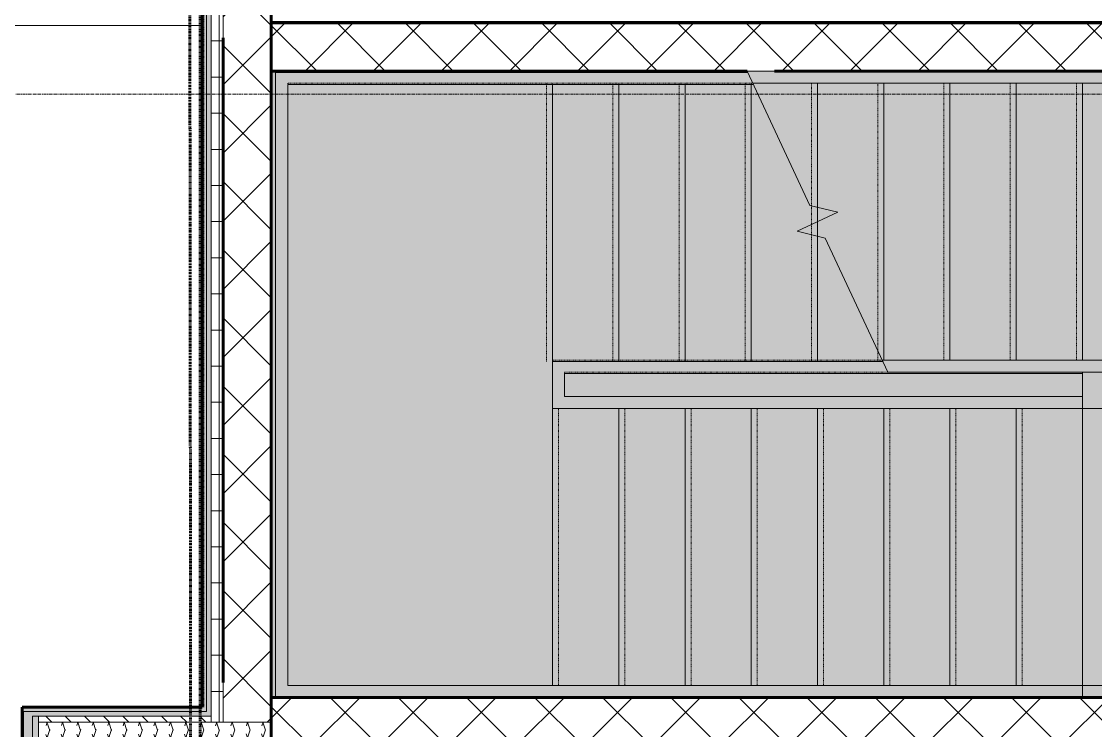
# Model space of a CAD drawing. Header units: inches. Extents: x -4105 to -1989, y 10980 to 12341.
# Drawn here: x -3860.8 to -3682.4, y 11429.5 to 11547.2 of the extents above; entities that cross this region are included whole.
import ezdxf

# ---------------------------------------------------------------- set-up
doc = ezdxf.new("R2010")
doc.units = ezdxf.units.IN
doc.header["$MEASUREMENT"] = 0
for name, pattern in [('Dash 1_16_', [0.125, 0.0625, -0.0625]), ('Double Dash 3_8_', [1, 0.375, -0.125, 0.125, -0.125, 0.125, -0.125]), ('Grid Line 1_2_', [0.875, 0.5, -0.125, 0.125, -0.125]), ('Overhead 1_16_', [0.101562, 0.0625, -0.039062])]:
    doc.linetypes.add(name, pattern=pattern)
for name, color, linetype, lineweight in [('0-1', 7, 'Continuous', 5), ('A-FLOR-1', 250, 'Continuous', 18), ('A-WALL', 113, 'Continuous', 18), ('A-WALL-1', 113, 'Continuous', 5), ('A-WALL-2', 113, 'Continuous', 60), ('A-WALL-3', 254, 'Continuous', 5), ('A-WALL-4', 8, 'Continuous', 5), ('A-WALL-5', 23, 'Continuous', 5), ('A-WALL-8', 10, 'Continuous', 60), ('A-WALL-9', 250, 'Continuous', 18), ('A-WALL-PATT-2', 253, 'Continuous', 9), ('A-WALL-PATT-3', 252, 'Continuous', 9), ('C-PROP-LINE-1', 10, 'Double Dash 3_8_', 60), ('C-PROP-LINE-2', 91, 'Dash 1_16_', 60), ('C-TOPO', 7, 'Continuous', 9), ('S-GRID-1', 1, 'Grid Line 1_2_', 9), ('S-STRS-1', 55, 'Continuous', 9), ('S-STRS-2', 8, 'Continuous', 5), ('S-STRS-3', 7, 'Continuous', 9), ('S-STRS-4', 7, 'Overhead 1_16_', 9), ('S-STRS-MBND-1', 7, 'Overhead 1_16_', 9), ('S-STRS-MBND-2', 7, 'Continuous', 9)]:
    doc.layers.add(name, color=color, linetype=linetype, lineweight=lineweight)
doc.layers.add('0-3', color=210, linetype='Continuous', lineweight=5, transparency=1)
doc.layers.add('A-AREA-PATT-1', color=7, linetype='Continuous', lineweight=9, transparency=1)
pattern_1 = [(0, (0, 0), (0, 3.199), []), (315, (0, 0), (3.19895108, 0), [4.524, -4.524]), (45, (0, 0), (3.19895108, 0), [4.524, -4.524])]
pattern_2 = [(45, (0, 0), (-5.656854, 5.656854), []), (135, (0, 0), (-5.656854, -5.656854), [])]

# ---------------------------------------------------------------- blocks, each defined once
blk = doc.blocks.new('CTR  - Topography_rvt-1-ENLARGED FLOOR PLAN - 2ND FLOOR PLAN - EAST')
at = {"layer": 'C-TOPO'}
for p, q in [((-3858.53, 11546.59), (-3913.45, 11546.59)), ((-3913.45, 11546.59), (-3858.53, 11546.59)), ((-3841.69, 11546.59), (-3858.53, 11546.59)), ((-3858.53, 11546.59), (-3841.69, 11546.59)), ((-3830.82, 11546.59), (-3841.69, 11546.59)), ((-3841.69, 11546.59), (-3830.82, 11546.59))]:
    blk.add_line(p, q, dxfattribs=at)
blk = doc.blocks.new('Family - ___-1878392-ENLARGED FLOOR PLAN - 2ND FLOOR PLAN - EAST')
at = {"layer": 'C-PROP-LINE-1'}
blk.add_line((-3833.41, 12088.69), (-3832.32, 11044.25), dxfattribs=at)
blk = doc.blocks.new('CTR - 1st Phase - Shell_rvt-1-ENLARGED FLOOR PLAN - 2ND FLOOR PLAN - EAST')
at = {"layer": 'A-AREA-PATT-1'}
blk.add_hatch(color=256, dxfattribs=at).paths.add_polyline_path([(-3860.72, 11394.24), (-3860.72, 11431.26), (-3860.91, 11431.26), (-3860.91, 11394.24)], flags=0)
at = {"layer": 'A-WALL-3'}
h = blk.add_hatch(color=256, dxfattribs=at)
h.paths.add_polyline_path([(-3860.47, 11049.01), (-3860.47, 11087.98), (-3860.72, 11087.98), (-3860.72, 11049.01)], flags=0)
h.paths.add_polyline_path([(-3860.72, 11097.98), (-3860.47, 11097.98), (-3860.47, 11164.59), (-3860.72, 11164.59), (-3860.72, 11119.25)], flags=0)
h.paths.add_polyline_path([(-3860.47, 11202.61), (-3860.47, 11202.99), (-3860.72, 11202.98), (-3860.72, 11202.61)], flags=0)
h.paths.add_polyline_path([(-3860.47, 11241.01), (-3860.47, 11279.79), (-3860.72, 11279.79), (-3860.72, 11241.01)], flags=0)
h.paths.add_polyline_path([(-3860.72, 11317.81), (-3860.47, 11317.81), (-3860.47, 11346.4), (-3860.72, 11346.4), (-3860.72, 11319.54)], flags=0)
h.paths.add_polyline_path([(-3860.47, 11394.24), (-3860.47, 11432.64), (-3860.72, 11432.64), (-3860.72, 11394.24)], flags=0)
h.paths.add_polyline_path([(-3860.72, 11549.34), (-3860.47, 11549.34), (-3860.47, 11586.99), (-3860.72, 11586.99), (-3860.72, 11550.09)], flags=0)
h.paths.add_polyline_path([(-3860.47, 11625.01), (-3860.47, 11625.39), (-3860.72, 11625.39), (-3860.72, 11625.01)], flags=0)
h.paths.add_polyline_path([(-3860.47, 11663.41), (-3860.47, 11663.98), (-3860.72, 11663.98), (-3860.72, 11663.41)], flags=0)
h.paths.add_polyline_path([(-3860.72, 11673.98), (-3860.47, 11673.98), (-3860.47, 11702.38), (-3860.72, 11702.38), (-3860.72, 11681.76)], flags=0)
h.paths.add_polyline_path([(-3860.72, 11740.4), (-3860.47, 11740.4), (-3860.47, 11778.99), (-3860.72, 11778.99), (-3860.72, 11756.77)], flags=0)
h.paths.add_polyline_path([(-3860.72, 11817.01), (-3860.47, 11817.01), (-3860.47, 11894.19), (-3860.72, 11894.19), (-3860.72, 11830.99)], flags=0)
h.paths.add_polyline_path([(-3860.47, 11932.21), (-3860.47, 12009.58), (-3860.72, 12009.58), (-3860.72, 11932.21)], flags=0)
h.paths.add_polyline_path([(-3860.47, 12047.6), (-3860.47, 12047.98), (-3860.72, 12047.98), (-3860.72, 12047.6)], flags=0)
h.paths.add_polyline_path([(-3860.72, 12086), (-3860.47, 12086), (-3860.47, 12118.34), (-3860.72, 12118.34), (-3860.72, 12094.27)], flags=0)
at = {"layer": 'A-WALL-4'}
h = blk.add_hatch(color=256, dxfattribs=at)
h.paths.add_polyline_path([(-3859.72, 11049.01), (-3858.97, 11049.01), (-3858.97, 11087.98), (-3860.47, 11087.98), (-3860.47, 11049.01)], flags=0)
h.paths.add_polyline_path([(-3858.97, 11097.98), (-3858.97, 11164.59), (-3860.47, 11164.59), (-3860.47, 11097.98)], flags=0)
h.paths.add_polyline_path([(-3858.97, 11202.61), (-3858.97, 11202.99), (-3860.47, 11202.99), (-3860.47, 11202.61), (-3859.72, 11202.61)], flags=0)
h.paths.add_polyline_path([(-3859.72, 11241.01), (-3858.97, 11241.01), (-3858.97, 11279.79), (-3860.47, 11279.79), (-3860.47, 11241.01)], flags=0)
h.paths.add_polyline_path([(-3859.72, 11317.81), (-3858.97, 11317.81), (-3858.97, 11346.4), (-3860.47, 11346.4), (-3860.47, 11317.81)], flags=0)
h.paths.add_polyline_path([(-3860.47, 11394.24), (-3858.97, 11394.24), (-3858.97, 11431.89), (-3860.47, 11431.89), (-3860.47, 11419.26)], flags=0)
h.paths.add_polyline_path([(-3858.97, 11550.09), (-3858.97, 11586.99), (-3860.47, 11586.99), (-3860.47, 11550.09)], flags=0)
h.paths.add_polyline_path([(-3858.97, 11625.01), (-3858.97, 11625.39), (-3860.47, 11625.39), (-3860.47, 11625.01), (-3859.72, 11625.01)], flags=0)
h.paths.add_polyline_path([(-3859.72, 11663.41), (-3858.97, 11663.41), (-3858.97, 11663.98), (-3860.47, 11663.98), (-3860.47, 11663.41)], flags=0)
h.paths.add_polyline_path([(-3860.47, 11673.98), (-3858.97, 11673.98), (-3858.97, 11702.38), (-3860.47, 11702.38), (-3860.47, 11681.76)], flags=0)
h.paths.add_polyline_path([(-3860.47, 11740.4), (-3858.97, 11740.4), (-3858.97, 11778.99), (-3860.47, 11778.99), (-3860.47, 11756.77)], flags=0)
h.paths.add_polyline_path([(-3860.47, 11817.01), (-3858.97, 11817.01), (-3858.97, 11894.19), (-3860.47, 11894.19), (-3860.47, 11831.77)], flags=0)
h.paths.add_polyline_path([(-3859.72, 11932.21), (-3858.97, 11932.21), (-3858.97, 12009.58), (-3860.47, 12009.58), (-3860.47, 11932.21), (-3860, 11932.21)], flags=0)
h.paths.add_polyline_path([(-3858.97, 12047.6), (-3858.97, 12047.98), (-3860.47, 12047.98), (-3860.47, 12047.6), (-3859.72, 12047.6)], flags=0)
h.paths.add_polyline_path([(-3859.72, 12086), (-3858.97, 12086), (-3858.97, 12116.84), (-3860.47, 12116.84), (-3860.47, 12086)], flags=0)
for points in [[(-3829.69, 11432.64), (-3829.32, 11432.64), (-3829.32, 11549.34), (-3830.07, 11549.34), (-3830.07, 11432.64), (-3829.87, 11432.64)], [(-3829.32, 11431.89), (-3829.32, 11432.64), (-3860.47, 11432.64), (-3860.47, 11431.89), (-3830.07, 11431.89)]]:
    blk.add_hatch(color=256, dxfattribs=at).paths.add_polyline_path(points, flags=0)
at = {"layer": 'A-WALL-5'}
for points in [[(-3830.07, 11433.39), (-3830.07, 11548.59), (-3830.82, 11548.59), (-3830.82, 11433.39)], [(-3860.72, 11432.64), (-3830.07, 11432.64), (-3830.07, 11433.39), (-3860.72, 11433.39), (-3860.72, 11432.76)]]:
    blk.add_hatch(color=256, dxfattribs=at).paths.add_polyline_path(points, flags=0)
at = {"layer": 'A-WALL-PATT-2'}
h = blk.add_hatch(dxfattribs=at)
h.set_pattern_fill('FP_3', color=256, style=0, pattern_type=2)
h.set_pattern_definition(pattern_1)
h.paths.add_polyline_path([(-3857.97, 11049.01), (-3857.97, 11164.59), (-3858.97, 11164.59), (-3858.97, 11049.01)], flags=0)
h.paths.add_polyline_path([(-3858.97, 11202.61), (-3857.97, 11202.61), (-3857.97, 11202.99), (-3858.97, 11202.99)], flags=0)
h.paths.add_polyline_path([(-3858.97, 11241.01), (-3857.97, 11241.01), (-3857.97, 11279.79), (-3858.97, 11279.79), (-3858.97, 11269.26)], flags=0)
h.paths.add_polyline_path([(-3857.97, 11317.81), (-3857.97, 11356.21), (-3858.97, 11356.21), (-3858.97, 11317.81)], flags=0)
h.paths.add_polyline_path([(-3857.97, 11394.24), (-3857.97, 11431.89), (-3858.97, 11431.86), (-3858.97, 11394.24)], flags=0)
h.paths.add_polyline_path([(-3857.97, 11550.09), (-3857.97, 11586.99), (-3858.97, 11586.99), (-3858.97, 11550.09), (-3858.53, 11550.09)], flags=0)
h.paths.add_polyline_path([(-3858.97, 11625.01), (-3857.97, 11625.01), (-3857.97, 11625.39), (-3858.97, 11625.39)], flags=0)
h.paths.add_polyline_path([(-3857.97, 11663.41), (-3857.97, 11702.38), (-3858.97, 11702.38), (-3858.97, 11663.41)], flags=0)
h.paths.add_polyline_path([(-3857.97, 11740.4), (-3857.97, 11778.99), (-3858.97, 11778.99), (-3858.97, 11740.4)], flags=0)
h.paths.add_polyline_path([(-3857.97, 11817.01), (-3857.97, 11894.19), (-3858.97, 11894.19), (-3858.97, 11817.01)], flags=0)
h.paths.add_polyline_path([(-3857.97, 11932.21), (-3857.97, 12009.58), (-3858.97, 12009.58), (-3858.97, 11932.21)], flags=0)
h.paths.add_polyline_path([(-3857.97, 12047.6), (-3857.97, 12047.98), (-3858.97, 12047.98), (-3858.97, 12047.6)], flags=0)
h.paths.add_polyline_path([(-3858.97, 12086), (-3857.97, 12086), (-3857.97, 12115.84), (-3858.97, 12115.84), (-3858.97, 12094.27)], flags=0)
h = blk.add_hatch(dxfattribs=at)
h.set_pattern_fill('FP_25', color=256, style=0, pattern_type=2)
h.set_pattern_definition([(0, (0, 0), (0, 6), []), (90, (0, 0), (-6, 4e-16), [])])
h.paths.add_polyline_path([(-3827.97, 11430.89), (-3827.32, 11430.89), (-3827.32, 11551.09), (-3829.32, 11551.09), (-3829.32, 11430.89)], flags=0)
h = blk.add_hatch(dxfattribs=at)
h.set_pattern_fill('FP_3', color=256, style=0, pattern_type=2)
h.set_pattern_definition(pattern_1)
h.paths.add_polyline_path([(-3855.41, 11430.89), (-3829.32, 11430.89), (-3829.32, 11431.89), (-3857.97, 11431.89), (-3857.97, 11430.89)], flags=0)
h = blk.add_hatch(dxfattribs=at)
h.set_pattern_fill('FP_4', color=256, style=0, pattern_type=2)
h.set_pattern_definition([(161.57, (0.32, 0.32), (-2.560496185, -0.000537386), [0, -18.214, 2.022, 0]), (18.43, (-0.32, 0.32), (-2.560496185, 0.000537386), [0, -18.214, 2.022, 0]), (108.43, (0.32, 0.32), (1.27922091, -6.400876726), [6.07, -14.166]), (71.57, (-0.32, 0.32), (1.27922091, 6.400876726), [6.07, -14.166])])
h.paths.add_polyline_path([(-3824.87, 11425.39), (-3819.32, 11425.39), (-3819.32, 11430.89), (-3857.97, 11430.89), (-3857.97, 11425.39), (-3825.29, 11425.39)], flags=0)
at = {"layer": 'A-WALL-PATT-3'}
h = blk.add_hatch(dxfattribs=at)
h.set_pattern_fill('FP_28', color=256, style=0, pattern_type=2)
h.set_pattern_definition(pattern_2)
h.paths.add_polyline_path([(-3825.32, 11430.89), (-3819.32, 11430.89), (-3819.32, 11550.74), (-3819.91, 11550.74), (-3819.91, 11551.09), (-3827.32, 11551.09), (-3827.32, 11430.89), (-3826.6, 11430.89)], flags=0)
at = {"layer": 'A-WALL-8'}
for p, q in [((-3830.82, 11548.59), (-3830.82, 11433.39)), ((-3819.32, 11433.39), (-3819.32, 11548.59)), ((-3827.32, 11437.47), (-3827.32, 11544.5)), ((-3827.32, 11544.5), (-3827.32, 11543.75)), ((-3827.32, 11543.75), (-3827.32, 11543)), ((-3827.32, 11543), (-3827.32, 11438.97)), ((-3827.32, 11438.97), (-3827.32, 11438.22)), ((-3827.32, 11438.22), (-3827.32, 11437.47)), ((-3830.82, 11433.39), (-3860.72, 11433.39)), ((-3860.72, 11433.39), (-3860.72, 11432.64)), ((-3860.72, 11432.64), (-3860.72, 11424.76)), ((-3819.32, 11430.89), (-3819.32, 11433.39)), ((-3819.32, 11424.76), (-3819.32, 11430.89))]:
    blk.add_line(p, q, dxfattribs=at)
at = {"layer": 'A-WALL-9'}
for p, q in [((-3830.07, 11548.59), (-3830.07, 11433.39)), ((-3829.32, 11548.59), (-3829.32, 11433.39)), ((-3827.32, 11544.5), (-3827.32, 11548.59)), ((-3827.32, 11548.59), (-3827.32, 11544.5)), ((-3827.32, 11433.39), (-3827.32, 11437.47)), ((-3827.32, 11437.47), (-3827.32, 11433.39)), ((-3860.72, 11432.64), (-3860.47, 11432.64)), ((-3860.47, 11432.64), (-3860.72, 11432.64)), ((-3860.47, 11431.89), (-3860.47, 11432.64)), ((-3830.07, 11432.64), (-3860.47, 11432.64)), ((-3860.47, 11424.76), (-3860.47, 11431.89)), ((-3858.97, 11424.76), (-3858.97, 11431.89)), ((-3858.97, 11431.89), (-3857.97, 11431.89)), ((-3857.97, 11431.89), (-3858.97, 11431.89)), ((-3857.97, 11430.89), (-3857.97, 11431.89)), ((-3829.32, 11431.89), (-3857.97, 11431.89)), ((-3830.07, 11433.39), (-3830.07, 11432.64)), ((-3829.32, 11433.39), (-3829.32, 11432.64)), ((-3829.32, 11432.64), (-3829.32, 11431.89)), ((-3829.32, 11431.89), (-3829.32, 11430.89)), ((-3827.32, 11433.39), (-3827.32, 11432.64)), ((-3827.32, 11433.39), (-3827.32, 11432.64)), ((-3827.32, 11432.64), (-3827.32, 11431.89)), ((-3827.32, 11432.64), (-3827.32, 11431.89)), ((-3827.32, 11431.89), (-3827.32, 11430.89)), ((-3827.32, 11431.89), (-3827.32, 11430.89)), ((-3857.97, 11425.39), (-3857.97, 11430.89)), ((-3829.32, 11430.89), (-3857.97, 11430.89)), ((-3827.32, 11430.89), (-3829.32, 11430.89)), ((-3827.32, 11430.89), (-3829.32, 11430.89)), ((-3819.32, 11430.89), (-3827.32, 11430.89)), ((-3819.32, 11430.89), (-3827.32, 11430.89))]:
    blk.add_line(p, q, dxfattribs=at)
at = {"layer": 'S-GRID-1'}
blk.add_line((-1989.4, 11535.19), (-4072.56, 11535.19), dxfattribs=at)
at = {"layer": '0-3'}
blk.add_blockref('Family - ___-1878392-ENLARGED FLOOR PLAN - 2ND FLOOR PLAN - EAST', (0, 0), dxfattribs=at)
blk = doc.blocks.new('CTR - 1st Phase -Stairs _ Elevators_rvt-1-ENLARGED FLOOR PLAN - 2ND FLOOR PLAN - EAST')
at = {"layer": 'A-WALL-PATT-3'}
h = blk.add_hatch(dxfattribs=at)
h.set_pattern_fill('FP_28', color=256, style=0, pattern_type=2)
h.set_pattern_definition(pattern_2)
h.paths.add_polyline_path([(-3735.73, 11538.99), (-3595.32, 11538.99), (-3595.32, 11546.99), (-3819.32, 11546.99), (-3819.32, 11538.99), (-3740.26, 11538.99)], flags=0)
h = blk.add_hatch(dxfattribs=at)
h.set_pattern_fill('FP_28', color=256, style=0, pattern_type=2)
h.set_pattern_definition(pattern_2)
h.paths.add_polyline_path([(-3819.32, 11426.99), (-3647, 11426.99), (-3647, 11434.99), (-3819.32, 11434.99), (-3819.32, 11434.14)], flags=0)
h.paths.add_polyline_path([(-3595.32, 11426.99), (-3595.32, 11434.99), (-3607, 11434.99), (-3607, 11426.99), (-3605.71, 11426.99)], flags=0)
at = {"layer": 'S-STRS-1'}
blk.add_hatch(color=256, dxfattribs=at).paths.add_polyline_path([(-3673.6, 11536.99), (-3673.6, 11538.99), (-3740.26, 11538.99), (-3739.32, 11536.99), (-3684.6, 11536.99)], flags=0)
h = blk.add_hatch(color=256, dxfattribs=at)
h.paths.add_polyline_path([(-3781.29, 11434.99), (-3684.6, 11434.99), (-3684.6, 11436.99), (-3781.29, 11436.99)], flags=0)
h.paths.add_polyline_path([(-3673.6, 11434.99), (-3673.6, 11436.99), (-3677.93, 11436.99), (-3677.93, 11434.99)], flags=0)
at = {"layer": 'S-STRS-2'}
for points in [[(-3818.6, 11434.99), (-3816.6, 11436.99), (-3816.6, 11536.79), (-3818.6, 11538.79), (-3818.6, 11436.99)], [(-3774.91, 11536.79), (-3774.91, 11538.79), (-3818.6, 11538.79), (-3816.6, 11536.79), (-3794.34, 11536.79)], [(-3739.23, 11536.79), (-3740.16, 11538.79), (-3774.91, 11538.79), (-3774.91, 11536.79), (-3739.32, 11536.79)], [(-3717.6, 11490.99), (-3717.6, 11536.99), (-3728.6, 11536.99), (-3728.6, 11516.4), (-3725.2, 11515.57), (-3728.6, 11513.99), (-3728.6, 11511.58), (-3727.33, 11511.27), (-3717.87, 11490.99)], [(-3706.6, 11490.99), (-3706.6, 11536.99), (-3717.6, 11536.99), (-3717.6, 11490.99)], [(-3706.6, 11490.99), (-3695.6, 11490.99), (-3695.6, 11536.99), (-3706.6, 11536.99), (-3706.6, 11494.26)], [(-3684.6, 11490.99), (-3684.6, 11536.99), (-3695.6, 11536.99), (-3695.6, 11490.99)], [(-3684.6, 11490.99), (-3673.6, 11490.99), (-3673.6, 11536.99), (-3684.6, 11536.99), (-3684.6, 11494.26)], [(-3772.6, 11436.99), (-3772.6, 11536.79), (-3816.6, 11536.79), (-3816.6, 11436.99), (-3780.43, 11436.99)], [(-3770.6, 11490.79), (-3761.6, 11490.79), (-3761.6, 11536.79), (-3772.6, 11536.79), (-3772.6, 11490.79)], [(-3761.6, 11490.79), (-3750.6, 11490.79), (-3750.6, 11536.79), (-3761.6, 11536.79), (-3761.6, 11494.26)], [(-3739.6, 11490.79), (-3739.6, 11536.79), (-3750.6, 11536.79), (-3750.6, 11490.79)], [(-3739.6, 11490.79), (-3728.6, 11490.79), (-3728.6, 11511.58), (-3732, 11512.4), (-3728.6, 11513.99), (-3728.6, 11516.4), (-3729.87, 11516.71), (-3739.23, 11536.79), (-3739.6, 11536.79), (-3739.6, 11494.26)], [(-3772.6, 11484.99), (-3770.6, 11484.99), (-3770.6, 11490.79), (-3772.6, 11490.79)], [(-3717.87, 11488.79), (-3684.6, 11488.79), (-3684.6, 11488.99), (-3716.94, 11488.99), (-3717.78, 11490.79), (-3770.6, 11490.79), (-3770.6, 11488.79), (-3725.2, 11488.79)], [(-3673.99, 11488.99), (-3673.6, 11488.99), (-3673.6, 11490.99), (-3717.87, 11490.99), (-3716.94, 11488.99), (-3676.86, 11488.99)], [(-3772.6, 11436.99), (-3761.6, 11436.99), (-3761.6, 11482.99), (-3772.6, 11482.99), (-3772.6, 11456.76)], [(-3750.6, 11436.99), (-3750.6, 11482.99), (-3761.6, 11482.99), (-3761.6, 11436.99)], [(-3739.6, 11436.99), (-3739.6, 11482.99), (-3750.6, 11482.99), (-3750.6, 11436.99)], [(-3728.6, 11436.99), (-3728.6, 11482.99), (-3739.6, 11482.99), (-3739.6, 11436.99)], [(-3717.6, 11436.99), (-3717.6, 11482.99), (-3728.6, 11482.99), (-3728.6, 11436.99)], [(-3717.6, 11436.99), (-3706.6, 11436.99), (-3706.6, 11482.99), (-3717.6, 11482.99), (-3717.6, 11456.76)], [(-3702.74, 11436.99), (-3695.6, 11436.99), (-3695.6, 11482.99), (-3706.6, 11482.99), (-3706.6, 11436.99)], [(-3684.6, 11436.99), (-3684.6, 11482.99), (-3695.6, 11482.99), (-3695.6, 11436.99)], [(-3781.29, 11434.99), (-3781.29, 11436.99), (-3816.6, 11436.99), (-3818.6, 11434.99), (-3794.34, 11434.99)]]:
    blk.add_hatch(color=256, dxfattribs=at).paths.add_polyline_path(points, flags=0)
h = blk.add_hatch(color=256, dxfattribs=at)
h.paths.add_polyline_path([(-3728.6, 11511.58), (-3728.6, 11513.99), (-3732, 11512.4)], flags=0)
h.paths.add_polyline_path([(-3728.6, 11516.4), (-3728.6, 11536.99), (-3739.32, 11536.99), (-3729.87, 11516.71)], flags=0)
h = blk.add_hatch(color=256, dxfattribs=at)
h.paths.add_polyline_path([(-3717.78, 11490.79), (-3727.33, 11511.27), (-3728.6, 11511.58), (-3728.6, 11490.79), (-3717.87, 11490.79)], flags=0)
h.paths.add_polyline_path([(-3728.6, 11513.99), (-3725.2, 11515.57), (-3728.6, 11516.4), (-3728.6, 11515.57)], flags=0)
h = blk.add_hatch(color=256, dxfattribs=at)
h.paths.add_polyline_path([(-3715.13, 11482.99), (-3684.6, 11482.99), (-3684.6, 11484.99), (-3772.6, 11484.99), (-3772.6, 11482.99), (-3717.6, 11482.99)], flags=0)
h.paths.add_polyline_path([(-3673.6, 11482.99), (-3673.6, 11484.99), (-3677.93, 11484.99), (-3677.93, 11482.99), (-3675.17, 11482.99)], flags=0)
at = {"layer": 'A-FLOR-1'}
blk.add_line((-3684.6, 11488.99), (-3684.6, 11434.99), dxfattribs=at)
at = {"layer": 'A-WALL-8'}
for p, q in [((-3595.32, 11546.99), (-3819.32, 11546.99)), ((-3819.32, 11546.99), (-3819.32, 11538.99)), ((-3819.32, 11538.99), (-3740.26, 11538.99)), ((-3735.73, 11538.99), (-3595.32, 11538.99)), ((-3647, 11434.99), (-3819.32, 11434.99)), ((-3819.32, 11434.99), (-3819.32, 11426.99))]:
    blk.add_line(p, q, dxfattribs=at)
at = {"layer": 'S-STRS-3'}
for p, q in [((-3818.6, 11538.79), (-3818.6, 11434.99)), ((-3774.91, 11538.79), (-3818.6, 11538.79)), ((-3740.16, 11538.79), (-3774.91, 11538.79)), ((-3735.73, 11538.99), (-3740.26, 11538.99)), ((-3728.6, 11536.99), (-3739.32, 11536.99)), ((-3717.6, 11536.99), (-3728.6, 11536.99)), ((-3728.6, 11516.4), (-3728.6, 11536.99)), ((-3706.6, 11536.99), (-3717.6, 11536.99)), ((-3717.6, 11490.99), (-3717.6, 11536.99)), ((-3695.6, 11536.99), (-3706.6, 11536.99)), ((-3706.6, 11490.99), (-3706.6, 11536.99)), ((-3684.6, 11536.99), (-3695.6, 11536.99)), ((-3695.6, 11490.99), (-3695.6, 11536.99)), ((-3673.6, 11536.99), (-3684.6, 11536.99)), ((-3684.6, 11490.99), (-3684.6, 11536.99)), ((-3816.6, 11536.79), (-3816.6, 11436.99)), ((-3774.91, 11536.79), (-3816.6, 11536.79)), ((-3772.6, 11536.79), (-3774.91, 11536.79)), ((-3761.6, 11536.79), (-3772.6, 11536.79)), ((-3772.6, 11490.79), (-3772.6, 11536.79)), ((-3750.6, 11536.79), (-3761.6, 11536.79)), ((-3761.6, 11490.79), (-3761.6, 11536.79)), ((-3739.6, 11536.79), (-3750.6, 11536.79)), ((-3750.6, 11490.79), (-3750.6, 11536.79)), ((-3739.23, 11536.79), (-3739.6, 11536.79)), ((-3739.6, 11490.79), (-3739.6, 11536.79)), ((-3728.6, 11513.99), (-3728.6, 11516.4)), ((-3728.6, 11511.58), (-3728.6, 11513.99)), ((-3728.6, 11490.79), (-3728.6, 11511.58)), ((-3770.6, 11490.79), (-3772.6, 11490.79)), ((-3772.6, 11484.99), (-3772.6, 11490.79)), ((-3761.6, 11490.79), (-3770.6, 11490.79)), ((-3750.6, 11490.79), (-3761.6, 11490.79)), ((-3739.6, 11490.79), (-3750.6, 11490.79)), ((-3728.6, 11490.79), (-3739.6, 11490.79)), ((-3717.78, 11490.79), (-3728.6, 11490.79)), ((-3717.6, 11490.99), (-3717.87, 11490.99)), ((-3706.6, 11490.99), (-3717.6, 11490.99)), ((-3695.6, 11490.99), (-3706.6, 11490.99)), ((-3684.6, 11490.99), (-3695.6, 11490.99)), ((-3673.6, 11490.99), (-3684.6, 11490.99)), ((-3770.6, 11484.99), (-3770.6, 11488.79)), ((-3684.6, 11488.79), (-3770.6, 11488.79)), ((-3673.6, 11488.99), (-3716.94, 11488.99)), ((-3772.6, 11484.99), (-3772.6, 11482.99)), ((-3770.6, 11484.99), (-3684.6, 11484.99)), ((-3772.6, 11482.99), (-3761.6, 11482.99)), ((-3772.6, 11482.99), (-3772.6, 11436.99)), ((-3761.6, 11482.99), (-3750.6, 11482.99)), ((-3761.6, 11482.99), (-3761.6, 11436.99)), ((-3750.6, 11482.99), (-3739.6, 11482.99)), ((-3750.6, 11482.99), (-3750.6, 11436.99)), ((-3739.6, 11482.99), (-3728.6, 11482.99)), ((-3739.6, 11482.99), (-3739.6, 11436.99)), ((-3728.6, 11482.99), (-3717.6, 11482.99)), ((-3728.6, 11482.99), (-3728.6, 11436.99)), ((-3717.6, 11482.99), (-3706.6, 11482.99)), ((-3717.6, 11482.99), (-3717.6, 11436.99)), ((-3706.6, 11482.99), (-3695.6, 11482.99)), ((-3706.6, 11482.99), (-3706.6, 11436.99)), ((-3695.6, 11482.99), (-3684.6, 11482.99)), ((-3695.6, 11482.99), (-3695.6, 11436.99)), ((-3684.6, 11482.99), (-3673.6, 11482.99)), ((-3816.6, 11436.99), (-3781.29, 11436.99)), ((-3781.29, 11436.99), (-3772.6, 11436.99)), ((-3772.6, 11436.99), (-3761.6, 11436.99)), ((-3761.6, 11436.99), (-3750.6, 11436.99)), ((-3750.6, 11436.99), (-3739.6, 11436.99)), ((-3739.6, 11436.99), (-3728.6, 11436.99)), ((-3728.6, 11436.99), (-3717.6, 11436.99)), ((-3717.6, 11436.99), (-3706.6, 11436.99)), ((-3706.6, 11436.99), (-3695.6, 11436.99)), ((-3695.6, 11436.99), (-3684.6, 11436.99)), ((-3684.6, 11436.99), (-3673.6, 11436.99))]:
    blk.add_line(p, q, dxfattribs=at)
at = {"layer": 'S-STRS-4'}
for p, q in [((-3729.6, 11516.64), (-3729.6, 11536.99)), ((-3718.6, 11492.54), (-3718.6, 11536.99)), ((-3707.6, 11490.99), (-3707.6, 11536.99)), ((-3696.6, 11490.99), (-3696.6, 11536.99)), ((-3685.6, 11490.99), (-3685.6, 11536.99)), ((-3773.6, 11490.79), (-3773.6, 11536.79)), ((-3762.6, 11490.79), (-3762.6, 11536.79)), ((-3751.6, 11490.79), (-3751.6, 11536.79)), ((-3740.6, 11490.79), (-3740.6, 11536.79)), ((-3729.6, 11513.52), (-3729.6, 11516.64)), ((-3729.6, 11511.82), (-3729.6, 11513.52)), ((-3729.6, 11490.79), (-3729.6, 11511.82)), ((-3718.6, 11490.79), (-3718.6, 11492.54)), ((-3771.6, 11482.99), (-3771.6, 11436.99)), ((-3760.6, 11482.99), (-3760.6, 11436.99)), ((-3749.6, 11482.99), (-3749.6, 11436.99)), ((-3738.6, 11482.99), (-3738.6, 11436.99)), ((-3727.6, 11482.99), (-3727.6, 11436.99)), ((-3716.6, 11482.99), (-3716.6, 11436.99)), ((-3705.6, 11482.99), (-3705.6, 11436.99)), ((-3694.6, 11482.99), (-3694.6, 11436.99))]:
    blk.add_line(p, q, dxfattribs=at)
at = {"layer": 'S-STRS-MBND-1'}
for p, q in [((-3818.6, 11538.99), (-3818.6, 11434.99)), ((-3775.01, 11538.99), (-3818.6, 11538.99)), ((-3740.26, 11538.99), (-3775.01, 11538.99)), ((-3816.6, 11536.99), (-3816.6, 11436.99)), ((-3775.01, 11536.99), (-3816.6, 11536.99)), ((-3739.32, 11536.99), (-3775.01, 11536.99)), ((-3773.6, 11490.99), (-3773.6, 11536.99)), ((-3772.6, 11490.99), (-3772.6, 11536.99)), ((-3762.6, 11490.99), (-3762.6, 11536.99)), ((-3761.6, 11490.99), (-3761.6, 11536.99)), ((-3751.6, 11490.99), (-3751.6, 11536.99)), ((-3750.6, 11490.99), (-3750.6, 11536.99)), ((-3740.6, 11490.99), (-3740.6, 11536.99)), ((-3739.6, 11490.99), (-3739.6, 11536.99)), ((-3729.6, 11513.52), (-3729.6, 11516.64)), ((-3728.6, 11513.99), (-3728.6, 11516.4)), ((-3729.6, 11490.99), (-3729.6, 11511.82)), ((-3728.6, 11490.99), (-3728.6, 11511.58)), ((-3718.6, 11490.99), (-3718.6, 11492.54)), ((-3770.6, 11490.99), (-3772.6, 11490.99)), ((-3772.6, 11484.99), (-3772.6, 11490.99)), ((-3770.6, 11490.99), (-3772.6, 11490.99)), ((-3717.87, 11490.99), (-3770.6, 11490.99)), ((-3770.6, 11484.99), (-3770.6, 11488.99)), ((-3716.94, 11488.99), (-3770.6, 11488.99)), ((-3772.6, 11484.99), (-3772.6, 11482.99)), ((-3770.6, 11484.99), (-3684.6, 11484.99)), ((-3684.6, 11482.99), (-3684.6, 11484.99)), ((-3772.6, 11482.99), (-3684.6, 11482.99)), ((-3772.6, 11482.99), (-3772.6, 11436.99)), ((-3771.6, 11482.99), (-3771.6, 11436.99)), ((-3761.6, 11482.99), (-3761.6, 11436.99)), ((-3760.6, 11482.99), (-3760.6, 11436.99)), ((-3750.6, 11482.99), (-3750.6, 11436.99)), ((-3749.6, 11482.99), (-3749.6, 11436.99)), ((-3739.6, 11482.99), (-3739.6, 11436.99)), ((-3738.6, 11482.99), (-3738.6, 11436.99)), ((-3728.6, 11482.99), (-3728.6, 11436.99)), ((-3727.6, 11482.99), (-3727.6, 11436.99)), ((-3717.6, 11482.99), (-3717.6, 11436.99)), ((-3716.6, 11482.99), (-3716.6, 11436.99)), ((-3706.6, 11482.99), (-3706.6, 11436.99)), ((-3705.6, 11482.99), (-3705.6, 11436.99)), ((-3695.6, 11482.99), (-3695.6, 11436.99)), ((-3694.6, 11482.99), (-3694.6, 11436.99)), ((-3684.6, 11482.99), (-3684.6, 11436.99)), ((-3816.6, 11436.99), (-3781.19, 11436.99)), ((-3781.19, 11436.99), (-3684.6, 11436.99)), ((-3684.6, 11434.99), (-3684.6, 11436.99)), ((-3818.6, 11434.99), (-3781.19, 11434.99)), ((-3781.19, 11434.99), (-3684.6, 11434.99))]:
    blk.add_line(p, q, dxfattribs=at)
at = {"layer": 'S-STRS-MBND-2'}
for p, q in [((-3740.26, 11538.99), (-3729.87, 11516.71)), ((-3725.2, 11515.57), (-3732, 11512.4)), ((-3729.87, 11516.71), (-3725.2, 11515.57)), ((-3732, 11512.4), (-3727.33, 11511.27)), ((-3727.33, 11511.27), (-3716.94, 11488.99))]:
    blk.add_line(p, q, dxfattribs=at)
blk = doc.blocks.new('Family - ___-1870007-ENLARGED FLOOR PLAN - 2ND FLOOR PLAN - EAST')
at = {"layer": 'C-PROP-LINE-2'}
for p, q in [((-3830.72, 11433.39), (-3830.72, 11548.59)), ((-3860.72, 11433.39), (-3830.72, 11433.39)), ((-3860.72, 11044.25), (-3860.72, 11433.39))]:
    blk.add_line(p, q, dxfattribs=at)
blk = doc.blocks.new('Family - ___-1870574-ENLARGED FLOOR PLAN - 2ND FLOOR PLAN - EAST')
at = {"layer": 'C-PROP-LINE-2'}
blk.add_line((-3831.16, 11044.25), (-3831.16, 12088.59), dxfattribs=at)

msp = doc.modelspace()

# ---------------------------------------------------------------- hatches: boundary and pattern name
at = {"layer": 'A-AREA-PATT-1'}
h = msp.add_hatch(color=256, dxfattribs=at)
h.paths.add_polyline_path([(-3641.67, 11430.99), (-3609.62, 11430.99), (-3609.62, 11432.05), (-3609, 11432.05), (-3609, 11433.99), (-3610.75, 11433.99), (-3610.75, 11434.99), (-3647, 11434.99), (-3647, 11433.99), (-3645, 11433.99), (-3645, 11432.05), (-3644.37, 11432.05), (-3644.37, 11430.99)], flags=0)
h.paths.add_polyline_path([(-3609, 11433.99), (-3607, 11433.99), (-3607, 11434.99), (-3609, 11434.99)], flags=0)
h.paths.add_polyline_path([(-3819.32, 11434.99), (-3818.6, 11434.99), (-3818.6, 11538.79), (-3740.16, 11538.79), (-3740.26, 11538.99), (-3819.32, 11538.99), (-3819.32, 11436.99)], flags=0)
h.paths.add_polyline_path([(-3706.6, 11484.99), (-3684.6, 11484.99), (-3684.6, 11488.79), (-3770.6, 11488.79), (-3770.6, 11484.99), (-3715.74, 11484.99)], flags=0)
h = msp.add_hatch(color=256, dxfattribs=at)
h.paths.add_polyline_path([(-3610.75, 11434.99), (-3610.75, 11469.99), (-3609, 11469.99), (-3609, 11434.99), (-3595.32, 11434.99), (-3595.32, 11538.99), (-3673.6, 11538.99), (-3673.6, 11488.99), (-3684.6, 11488.99), (-3684.6, 11434.99), (-3677.93, 11434.99), (-3677.93, 11436.99), (-3673.6, 11436.99), (-3673.6, 11434.99), (-3641.67, 11434.99)], flags=0)
h.paths.add_polyline_path([(-3675.17, 11482.99), (-3677.93, 11482.99), (-3677.93, 11484.99), (-3673.6, 11484.99), (-3673.6, 11482.99)], flags=0)
at = {"layer": 'A-WALL-1'}
msp.add_hatch(color=256, dxfattribs=at).paths.add_polyline_path([(-3819.32, 11546.99), (-3499.07, 11546.99), (-3499.07, 11547.24), (-3819.32, 11547.24)], flags=0)

# ---------------------------------------------------------------- linework, layer by layer
at = {"layer": 'A-WALL'}
msp.add_line((-3819.32, 11547.24), (-3499.07, 11547.24), dxfattribs=at)
at = {"layer": 'A-WALL-2'}
for p, q in [((-3819.32, 11551.36), (-3819.32, 11546.99)), ((-3819.32, 11546.99), (-3499.32, 11546.99))]:
    msp.add_line(p, q, dxfattribs=at)

# ---------------------------------------------------------------- block references
at = {"layer": '0-1'}
for name in ['CTR - 1st Phase - Shell_rvt-1-ENLARGED FLOOR PLAN - 2ND FLOOR PLAN - EAST', 'CTR  - Topography_rvt-1-ENLARGED FLOOR PLAN - 2ND FLOOR PLAN - EAST', 'CTR - 1st Phase -Stairs _ Elevators_rvt-1-ENLARGED FLOOR PLAN - 2ND FLOOR PLAN - EAST']:
    msp.add_blockref(name, (0, 0), dxfattribs=at)
at = {"layer": 'C-PROP-LINE-2'}
for name in ['Family - ___-1870007-ENLARGED FLOOR PLAN - 2ND FLOOR PLAN - EAST', 'Family - ___-1870574-ENLARGED FLOOR PLAN - 2ND FLOOR PLAN - EAST']:
    msp.add_blockref(name, (0, 0), dxfattribs=at)

doc.saveas('drawing.dxf')
